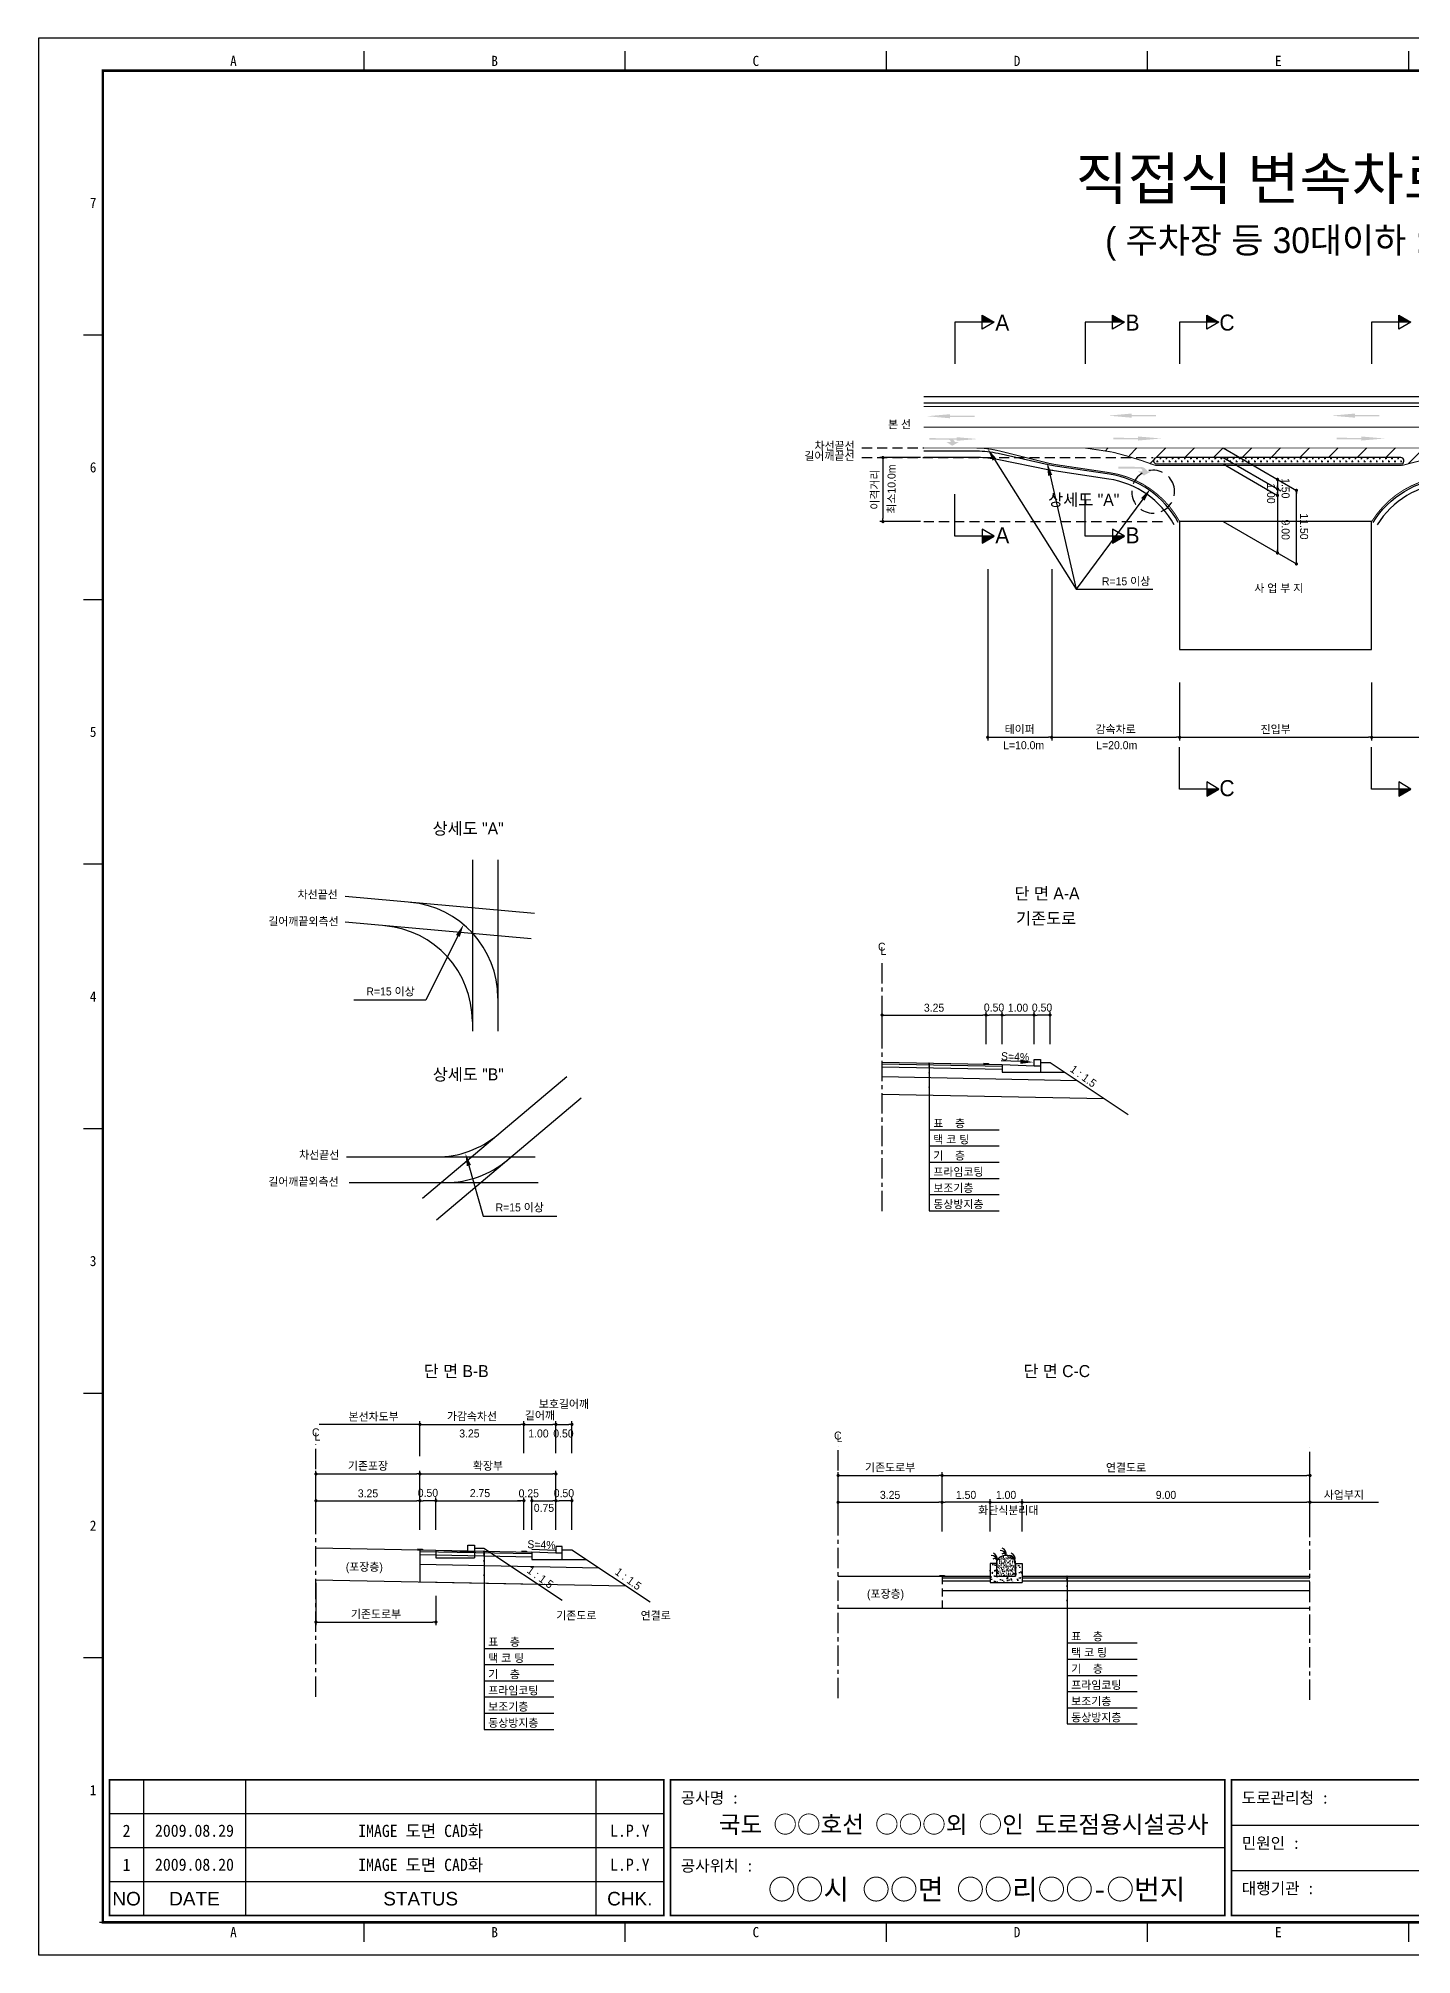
# Model space of a CAD drawing. Header units: millimetres. Extents: x 430 to 854, y 3 to 303.
# Drawn here: x 430.2 to 644.9, y 3.3 to 302.7 of the extents above; entities that cross this region are included whole.
import ezdxf
from ezdxf.enums import TextEntityAlignment as Align

# ---------------------------------------------------------------- set-up
doc = ezdxf.new("R2010")
doc.units = ezdxf.units.MM
doc.linetypes.add('CENTER', pattern=[50.8, 31.75, -6.35, 6.35, -6.35])
doc.linetypes.add('HIDDEN', pattern=[9.525, 6.35, -3.175])
for name, color, linetype in [('CC-GSTR-0004', 4, 'Continuous'), ('CM-LANE-0030', 30, 'Continuous'), ('CZ-DIMT-0002', 7, 'Continuous'), ('CZ-EXST-0002', 1, 'Continuous'), ('CZ-LIN1-0007', 7, 'Continuous'), ('CZ-LIN2-0003', 3, 'Continuous'), ('CZ-LINE-0001', 7, 'Continuous'), ('CZ-TEXT-BOX0', 7, 'Continuous'), ('TITLE', 7, 'Continuous')]:
    doc.layers.add(name, color=color, linetype=linetype)
doc.styles.add('견고딕', font='arial.ttf')
doc.styles.add('돋움', font='')
doc.styles.add('돋음체', font='')
doc.styles.get('돋움').set_extended_font_data('Dotum')
doc.styles.get('돋음체').set_extended_font_data('DotumChe')

# ---------------------------------------------------------------- blocks, each defined once
blk = doc.blocks.new('_Dot')
at = {"color": 0, "linetype": 'ByBlock', "lineweight": -2}
blk.add_line((-0.5, 0), (-1, 0), dxfattribs=at)
at = {"color": 0, "linetype": 'ByBlock', "const_width": 0.5}
blk.add_lwpolyline([(-0.25, 0, 1), (0.25, 0, 1)], format="xyb", close=True, dxfattribs=at)

msp = doc.modelspace()

# ---------------------------------------------------------------- hatches: boundary and pattern name
at = {"layer": 'CM-LANE-0030'}
h = msp.add_hatch(dxfattribs=at)
h.set_pattern_fill('ANSI31', color=256, style=0)
h.set_pattern_definition([(45, (502.1435, 4.1908), (-2.245064, 2.245064), [])])
h.paths.add_polyline_path([(643.17, 237.19, -0.801424), (643.38, 236.24, 0.001479), (643.28, 236.19), (644.52, 236.19, -0.078793), (650.09, 237.47), (667.67, 238.69), (593.86, 238.69), (598.16, 238.04, -0.082795), (603.87, 236.19), (604.9, 236.19, 0.001767), (604.79, 236.25, -0.768255), (605.04, 237.19)])
at = {"layer": 'CZ-EXST-0002'}
h = msp.add_hatch(dxfattribs=at)
h.set_pattern_fill('AR-CONC', color=256, scale=0.01, style=0)
h.set_pattern_definition([(50, (-529.1363, 3545.2865), (1.8218467, -0.15939086), [0.1905, -2.0955]), (355, (-529.1363, 3545.2865), (-0.3524283, 1.9105664), [0.1524, -1.6764]), (100.451, (-528.9845, 3545.2732), (1.469425, 1.7511669), [0.1619, -1.7809]), (46.1842, (-529.1363, 3545.7945), (2.7107904, -0.4204233), [0.28575, -3.14325]), (96.6356, (-528.9104, 3545.7595), (2.3740423, 2.4742556), [0.24285, -2.67135]), (351.184, (-529.1363, 3545.7945), (2.374046, 2.4742512), [0.2286, -2.5146]), (21, (-528.8823, 3545.6675), (1.5161488, -1.0226552), [0.1905, -2.0955]), (326, (-528.8823, 3545.6675), (0.6180203, 1.8418797), [0.1524, -1.6764]), (71.4514, (-528.756, 3545.5823), (2.1341649, 0.8192286), [0.1619, -1.7809]), (37.5, (-529.1363, 3545.2865), (0.03088603, 0.84555039), [0, -1.65608, 0, -1.7018, 0, -1.68275]), (7.5, (-529.1363, 3545.2865), (0.66819663, 1.00180575), [0, -0.97028, 0, -1.61798, 0, -0.64135]), (327.5, (-529.7027, 3545.2865), (1.35590595, -0.05728744), [0, -0.635, 0, -1.9812, 0, -2.6289]), (317.5, (-529.9567, 3545.2865), (1.4812918, 0.2542649), [0, -0.8255, 0, -1.31572, 0, -1.8669])])
h.paths.add_polyline_path([(583.98, 61.44), (583.98, 64.44), (582.98, 64.44), (582.98, 62.44), (579.98, 62.44), (579.98, 64.44), (578.98, 64.44), (578.98, 61.44)])
h = msp.add_hatch(dxfattribs=at)
h.set_pattern_fill('AR-SAND', color=256, scale=0.01, style=0)
h.set_pattern_definition([(37.5, (-529.1363, 3545.2865), (-0.016000313, 0.489413237), [0, -0.38608, 0, -0.4318, 0, -0.41275]), (7.5, (-529.1363, 3545.2865), (0.44952328, 0.7168251), [0, -0.20828, 0, -0.34798, 0, -0.13335]), (327.5, (-529.4487, 3545.2865), (0.79099237, 0.001437185), [0, -0.127, 0, -0.4572, 0, -0.5969]), (317.5, (-529.4487, 3545.2865), (0.76355645, 0.22292932), [0, -0.0635, 0, -0.29972, 0, -0.3429])])
edge = h.paths.add_edge_path()
edge.add_ellipse((581.48, 64.44), major_axis=(-1.5, 0), ratio=0.829212, start_angle=180, end_angle=360)
edge.add_line((579.98, 64.44), (579.98, 62.44))
edge.add_line((579.98, 62.44), (582.98, 62.44))
edge.add_line((582.98, 62.44), (582.98, 64.44))
at = {"layer": 'CZ-LIN1-0007'}
for points in [[(572.74, 243.97), (572.74, 243.76), (576.56, 243.76), (576.56, 243.54), (572.74, 243.54), (572.74, 243.33), (569.09, 243.65)], [(601.1, 244.07), (601.1, 243.85), (604.93, 243.85), (604.93, 243.64), (601.1, 243.64), (601.1, 243.42), (597.45, 243.74)], [(636, 244.07), (636, 243.85), (639.82, 243.85), (639.82, 243.64), (636, 243.64), (636, 243.42), (632.35, 243.74)], [(572.62, 240.21, -0.267976), (573.52, 239.6), (574.08, 239.61), (573.05, 239.03), (572.21, 239.6), (572.82, 239.6, 0.504994), (572.55, 239.97), (569.5, 239.99), (569.5, 240.23)], [(573.75, 240.38), (573.75, 240.19), (570.32, 240.19), (570.32, 240), (573.75, 240), (573.75, 239.81), (577.02, 240.09)], [(602.09, 240.49), (602.09, 240.27), (598.26, 240.28), (598.26, 240.06), (602.09, 240.06), (602.09, 239.85), (605.74, 240.17)], [(636.98, 240.49), (636.98, 240.27), (633.15, 240.28), (633.15, 240.06), (636.98, 240.06), (636.98, 239.85), (640.63, 240.17)], [(602.54, 235.74, -0.267976), (603.57, 235.05), (604.2, 235.05), (603.03, 234.39), (602.09, 235.04), (602.78, 235.05, 0.504994), (602.47, 235.46), (599.01, 235.48), (599.01, 235.76)], [(578.73, 142.42), (578.73, 142.54), (577.98, 142.56), (577.98, 142.43)], [(490.26, 66.55), (490.26, 66.68), (489.51, 66.69), (489.51, 66.57)], [(506.51, 66.23), (506.51, 66.35), (505.76, 66.37), (505.76, 66.24)], [(571.86, 62.44), (571.86, 62.57), (571.11, 62.57), (571.11, 62.44)]]:
    msp.add_hatch(color=256, dxfattribs=at).paths.add_polyline_path(points)
at = {"layer": 'CZ-LIN2-0003'}
h = msp.add_hatch(dxfattribs=at)
h.set_pattern_fill('CROSS', color=256, scale=0.075, style=0)
h.set_pattern_definition([(0, (502.1435, 4.19076), (0.47625, 0.47625), [0.238125, -0.714375]), (90, (502.26256, 4.0717), (-0.47625, 0.47625), [0.238125, -0.714375])])
h.paths.add_polyline_path([(643.17, 236.19, 1), (643.17, 237.19), (605.04, 237.19, 0.768255), (604.79, 236.25, -0.001767), (604.9, 236.19)])
at = {"layer": 'CZ-LINE-0001'}
for points in [[(577.73, 259.46), (577.73, 258.36), (579.64, 258.36)], [(598.1, 259.46), (598.1, 258.36), (600, 258.36)], [(612.85, 259.46), (612.85, 258.36), (614.76, 258.36)], [(642.85, 259.46), (642.85, 258.36), (644.76, 258.36)], [(579.64, 224.92), (577.73, 224.92), (577.73, 223.82)], [(600, 224.92), (598.1, 224.92), (598.1, 223.82)], [(614.76, 185.41), (612.85, 185.41), (612.85, 184.32)], [(644.76, 185.41), (642.85, 185.41), (642.85, 184.32)]]:
    msp.add_hatch(color=256, dxfattribs=at).paths.add_polyline_path(points)

# ---------------------------------------------------------------- linework, layer by layer
at = {"color": 0, "linetype": 'ByBlock', "lineweight": -2}
for p, q in [((623.9, 233.53), (623.9, 233.28)), ((623.9, 232.53), (623.9, 232.78)), ((623.9, 232.03), (623.9, 231.78)), ((623.9, 231.53), (623.9, 231.78)), ((626.86, 231.82), (626.86, 231.57)), ((623.9, 222.53), (623.9, 222.78)), ((626.86, 220.82), (626.86, 221.07)), ((489.63, 86.15), (489.38, 86.15)), ((629.23, 73.99), (629.48, 73.99))]:
    msp.add_line(p, q, dxfattribs=at)
at = {"color": 0, "linetype": 'ByBlock', "const_width": 0.25}
for points in [[(623.9, 233.66, 1), (623.9, 233.91, 1)], [(623.9, 232.16, 1), (623.9, 232.41, 1)], [(623.9, 232.41, 1), (623.9, 232.16, 1)], [(623.9, 231.41, 1), (623.9, 231.16, 1)], [(626.86, 231.95, 1), (626.86, 232.2, 1)], [(623.9, 222.41, 1), (623.9, 222.16, 1)], [(626.86, 220.7, 1), (626.86, 220.45, 1)], [(489.76, 86.15, 1), (490.01, 86.15, 1)], [(629.11, 73.99, 1), (628.86, 73.99, 1)]]:
    msp.add_lwpolyline(points, format="xyb", close=True, dxfattribs=at)
at = {"layer": 'CC-GSTR-0004'}
for p, q in [((580.85, 142.38), (585.85, 142.18)), ((580.85, 142.38), (580.85, 141.18)), ((580.85, 141.18), (586.85, 141.18)), ((585.85, 143.18), (586.85, 143.18)), ((585.85, 142.18), (585.85, 143.18)), ((585.85, 142.18), (586.85, 142.18)), ((586.85, 143.18), (586.85, 141.18))]:
    msp.add_line(p, q, dxfattribs=at)
for points in [[(708.61, 246.69), (568.61, 246.69)], [(708.61, 245.69), (568.61, 245.69)], [(512.13, 66.06), (511.13, 66.06), (507.38, 66.21), (507.38, 65.06), (512.13, 65.06), (512.13, 67.06), (511.13, 67.06), (511.13, 66.06)]]:
    msp.add_lwpolyline(points, dxfattribs=at)
for points in [[(608.39, 227.07, 0.234605), (597.64, 234.58), (589.15, 235.85), (589.15, 235.85, -0.018175), (588.08, 236.06), (588.08, 236.06), (580.24, 237.82), (580.24, 237.82, 0.055452), (576.94, 238.19), (576.94, 238.19), (568.61, 238.19)], [(607.74, 226.71, 0.234605), (597.53, 233.84), (588.98, 235.12, -0.012396), (588.25, 235.25), (580.08, 236.89, 0.049659), (577.12, 237.19), (568.61, 237.19)], [(638.83, 227.06, -0.24079), (650.33, 233.98), (678.29, 235.92), (678.29, 235.92, 0.010735), (678.93, 235.97), (678.93, 235.97), (697.78, 238.09), (697.78, 238.09, -0.028022), (699.45, 238.19), (699.45, 238.19), (708.61, 238.19)], [(708.61, 237.19), (699.36, 237.19, 0.024952), (697.87, 237.11), (678.84, 235.21, -0.007667), (678.38, 235.17), (650.38, 233.23, 0.24079), (639.46, 226.66)]]:
    msp.add_lwpolyline(points, format="xyb", dxfattribs=at)
at = {"layer": 'CM-LANE-0030', "const_width": 0.15}
msp.add_lwpolyline([(708.61, 241.94), (568.61, 241.94)], dxfattribs=at)
msp.add_lwpolyline([(643.28, 235.94, -0.026159), (650.09, 237.47), (667.67, 238.69), (593.86, 238.69), (598.16, 238.04, -0.027105), (604.9, 235.94)], format="xyb", close=True, dxfattribs=at)
at = {"layer": 'CZ-EXST-0002'}
for p, q in [((498.07, 174.34), (498.07, 147.56)), ((502.06, 174.34), (502.06, 147.56)), ((507.77, 165.98), (478.18, 168.61)), ((507.28, 162), (478.18, 164.59)), ((490.28, 121.5), (512.83, 140.49)), ((492.49, 118.13), (515.09, 137.16)), ((478.41, 127.93), (507.88, 127.93)), ((478.82, 123.93), (508.36, 123.93)), ((473.63, 66.89), (492.38, 66.51)), ((492.38, 66.51), (492.38, 65.31)), ((492.38, 66.51), (497.38, 66.31)), ((497.38, 66.31), (497.38, 67.31)), ((497.38, 67.31), (498.38, 67.31)), ((497.38, 66.31), (498.38, 66.31)), ((498.38, 67.31), (498.38, 65.31)), ((498.38, 66.81), (499.88, 66.81)), ((499.88, 66.81), (512.09, 58.68)), ((492.38, 65.31), (498.38, 65.31)), ((473.63, 61.89), (508.31, 61.19)), ((555.23, 62.44), (571.48, 62.44)), ((555.23, 57.44), (571.48, 57.44))]:
    msp.add_line(p, q, dxfattribs=at)
at = {"layer": 'CZ-LIN1-0007'}
for p, q in [((577.98, 142.56), (578.73, 142.54)), ((577.98, 142.43), (578.73, 142.42)), ((578.73, 142.54), (578.73, 142.42)), ((489.51, 66.69), (490.26, 66.68)), ((489.51, 66.57), (490.26, 66.55)), ((490.26, 66.68), (490.26, 66.55)), ((505.76, 66.37), (506.51, 66.35)), ((505.76, 66.24), (506.51, 66.23)), ((506.51, 66.35), (506.51, 66.23)), ((571.11, 62.57), (571.86, 62.57)), ((571.11, 62.44), (571.11, 62.57)), ((571.86, 62.44), (571.11, 62.44)), ((571.86, 62.57), (571.86, 62.44))]:
    msp.add_line(p, q, dxfattribs=at)
at = {"layer": 'CZ-LIN1-0007', "const_width": 0.15}
msp.add_lwpolyline([(708.61, 245.19), (568.61, 245.19)], dxfattribs=at)
for points in [[(608.61, 227.19, 0.234605), (597.68, 234.83), (589.33, 236.08), (589.33, 236.08, -0.024027), (587.91, 236.36), (587.91, 236.36), (580.4, 238.24), (580.4, 238.24, 0.061321), (576.77, 238.69), (576.77, 238.69), (568.61, 238.69)], [(708.61, 238.69), (699.55, 238.69), (699.55, 238.69, 0.031099), (697.69, 238.57), (679.02, 236.24, -0.01381), (678.2, 236.16), (678.2, 236.16), (650.31, 234.23, 0.24079), (638.61, 227.19)]]:
    msp.add_lwpolyline(points, format="xyb", dxfattribs=at)
at = {"layer": 'CZ-LIN1-0007', "linetype": 'HIDDEN', "const_width": 0.15}
msp.add_lwpolyline([(576.77, 238.69), (593.86, 238.69)], dxfattribs=at)
at = {"layer": 'CZ-LIN2-0003'}
for p, q in [((562.1, 142.75), (580.85, 142.38)), ((562.1, 142.5), (580.85, 142.13)), ((562.1, 142), (580.85, 141.63)), ((586.85, 142.68), (588.35, 142.68)), ((586.85, 141.18), (590.6, 141.18)), ((588.35, 142.68), (600.56, 134.54)), ((562.1, 140.5), (592.53, 139.89)), ((562.1, 137.75), (596.78, 137.06)), ((489.88, 66.56), (507.38, 66.21)), ((489.88, 66.56), (489.88, 61.56)), ((489.88, 66.31), (507.38, 65.96)), ((512.13, 66.56), (513.63, 66.56)), ((513.63, 66.56), (525.84, 58.43)), ((489.88, 65.81), (507.38, 65.46)), ((489.88, 64.31), (517.85, 63.75)), ((512.13, 65.06), (515.88, 65.06)), ((578.98, 64.44), (578.98, 61.44)), ((579.98, 64.44), (578.98, 64.44)), ((579.98, 64.44), (579.98, 62.44)), ((582.98, 64.44), (583.98, 64.44)), ((582.98, 64.44), (582.98, 62.44)), ((583.98, 64.44), (583.98, 61.44)), ((489.88, 61.56), (522.1, 60.92)), ((571.48, 62.44), (578.98, 62.44)), ((571.48, 62.19), (578.98, 62.19)), ((571.48, 61.69), (578.98, 61.69)), ((571.48, 60.19), (628.98, 60.19)), ((578.98, 61.44), (583.98, 61.44)), ((579.98, 62.44), (582.98, 62.44)), ((583.98, 62.44), (628.98, 62.44)), ((583.98, 62.19), (628.98, 62.19)), ((583.98, 61.69), (628.98, 61.69)), ((571.48, 57.44), (628.98, 57.44))]:
    msp.add_line(p, q, dxfattribs=at)
msp.add_lwpolyline([(604.9, 236.19), (643.28, 236.19, -0.001479), (643.38, 236.24, 0.801424), (643.17, 237.19), (605.04, 237.19, 0.768255), (604.79, 236.25, -0.001767)], format="xyb", close=True, dxfattribs=at)
msp.add_lwpolyline([(638.61, 227.19), (608.61, 227.19), (608.61, 207.19), (638.61, 207.19)], close=True, dxfattribs=at)
for centre, radius, start, end in [((487.06, 152.76), 15, 0, 84.9204), ((483.07, 149.1), 15, 0, 84.9204), ((492.44, 142.93), 15, 270, 310.097), ((493.89, 138.93), 15, 270, 310.097), ((579.11, 65.12), 1, 347.1802, 67.3267), ((580.61, 65.56), 0.88, 7.8639, 92.7752), ((581.07, 65.54), 0.44, 19.771, 124.0366), ((580.5, 65.91), 1, 347.1802, 67.3267), ((581.9, 65.12), 1, 347.1802, 67.3267), ((579.22, 64.78), 0.88, 7.8639, 92.7752), ((579.67, 64.75), 0.44, 19.771, 124.0366), ((582, 64.78), 0.88, 7.8639, 92.7752), ((582.46, 64.75), 0.44, 19.771, 124.0366)]:
    msp.add_arc(centre, radius, start, end, dxfattribs=at)
msp.add_ellipse((581.48, 64.44), major_axis=(-1.5, 0), ratio=0.829212, start_param=3.141593, end_param=6.283185, dxfattribs=at)
at = {"layer": 'CZ-LINE-0001'}
for p, q in [((579.64, 258.36), (573.49, 258.36)), ((573.49, 258.36), (573.49, 251.82)), ((577.73, 257.26), (577.73, 259.46)), ((577.73, 259.46), (579.64, 258.36)), ((579.64, 258.36), (577.73, 257.26)), ((600, 258.36), (593.86, 258.36)), ((593.86, 258.36), (593.86, 251.82)), ((598.1, 257.26), (598.1, 259.46)), ((598.1, 259.46), (600, 258.36)), ((600, 258.36), (598.1, 257.26)), ((614.76, 258.36), (608.61, 258.36)), ((608.61, 258.36), (608.61, 251.82)), ((612.85, 257.26), (612.85, 259.46)), ((612.85, 259.46), (614.76, 258.36)), ((614.76, 258.36), (612.85, 257.26)), ((644.76, 258.36), (638.61, 258.36)), ((638.61, 258.36), (638.61, 251.82)), ((642.85, 257.26), (642.85, 259.46)), ((642.85, 259.46), (644.76, 258.36)), ((644.76, 258.36), (642.85, 257.26)), ((568.11, 237.19), (561.73, 237.19)), ((562.23, 236.69), (562.23, 227.69)), ((615.41, 238.69), (626.86, 232.07)), ((615.41, 237.19), (624.4, 231.99)), ((615.41, 236.19), (623.9, 231.28)), ((623.9, 233.78), (623.9, 222.28)), ((573.49, 224.92), (573.49, 231.46)), ((593.86, 224.92), (593.86, 231.46)), ((626.86, 220.57), (626.86, 232.07)), ((568.11, 227.19), (561.73, 227.19)), ((579.64, 224.92), (573.49, 224.92)), ((579.64, 224.92), (577.73, 226.01)), ((577.73, 226.01), (577.73, 223.82)), ((577.73, 223.82), (579.64, 224.92)), ((600, 224.92), (593.86, 224.92)), ((600, 224.92), (598.1, 226.01)), ((598.1, 226.01), (598.1, 223.82)), ((598.1, 223.82), (600, 224.92)), ((615.41, 227.19), (626.86, 220.57)), ((578.61, 219.76), (578.61, 192.99)), ((588.61, 219.76), (588.61, 192.99)), ((588.61, 219.76), (588.61, 192.99)), ((592.46, 216.61), (604.4, 216.61)), ((608.61, 202.04), (608.61, 192.99)), ((608.61, 202.04), (608.61, 192.99)), ((638.61, 202.04), (638.61, 192.99)), ((638.61, 202.04), (638.61, 192.99)), ((579.11, 193.49), (588.11, 193.49)), ((589.11, 193.49), (608.11, 193.49)), ((608.61, 185.41), (608.61, 191.96)), ((609.11, 193.49), (638.11, 193.49)), ((638.61, 185.41), (638.61, 191.96)), ((639.11, 193.49), (678.11, 193.49)), ((614.76, 185.41), (612.85, 186.51)), ((612.85, 186.51), (612.85, 184.32)), ((644.76, 185.41), (642.85, 186.51)), ((642.85, 186.51), (642.85, 184.32)), ((614.76, 185.41), (608.61, 185.41)), ((612.85, 184.32), (614.76, 185.41)), ((644.76, 185.41), (638.61, 185.41)), ((642.85, 184.32), (644.76, 185.41)), ((562.1, 145.55), (562.1, 150.6)), ((562.6, 150.1), (577.85, 150.1)), ((578.35, 145.55), (578.35, 150.6)), ((578.35, 145.55), (578.35, 150.6)), ((580.35, 150.1), (578.85, 150.1)), ((580.85, 145.55), (580.85, 150.6)), ((580.85, 145.55), (580.85, 150.6)), ((585.35, 150.1), (581.35, 150.1)), ((585.85, 145.55), (585.85, 150.6)), ((585.85, 147.99), (585.85, 150.6)), ((587.85, 150.1), (586.35, 150.1)), ((588.35, 145.55), (588.35, 150.6)), ((569.46, 142.61), (569.46, 119.53)), ((569.46, 132.19), (580.39, 132.19)), ((569.46, 129.66), (580.39, 129.66)), ((569.46, 127.12), (580.39, 127.12)), ((569.46, 124.59), (580.39, 124.59)), ((569.46, 122.06), (580.39, 122.06)), ((569.46, 119.53), (580.39, 119.53)), ((489.88, 86.15), (474.13, 86.15)), ((489.88, 81.18), (489.88, 86.65)), ((489.88, 81.68), (489.88, 86.65)), ((490.38, 86.15), (505.63, 86.15)), ((506.13, 81.68), (506.13, 86.65)), ((506.13, 81.68), (506.13, 86.65)), ((506.63, 86.15), (510.63, 86.15)), ((511.13, 81.68), (511.13, 86.65)), ((511.13, 81.68), (511.13, 86.65)), ((511.63, 86.15), (513.13, 86.15)), ((513.63, 81.68), (513.63, 86.65)), ((473.63, 74.73), (473.63, 78.91)), ((474.13, 78.41), (489.38, 78.41)), ((489.88, 74.73), (489.88, 78.91)), ((489.88, 74.73), (489.88, 78.91)), ((490.38, 78.41), (510.63, 78.41)), ((511.13, 74.73), (511.13, 78.91)), ((555.23, 74.49), (555.23, 78.67)), ((555.73, 78.17), (570.98, 78.17)), ((571.48, 74.49), (571.48, 78.67)), ((571.48, 74.49), (571.48, 78.67)), ((571.98, 78.17), (628.48, 78.17)), ((628.98, 74.49), (628.98, 78.67)), ((473.63, 69.68), (473.63, 74.73)), ((474.13, 74.23), (489.38, 74.23)), ((489.88, 69.68), (489.88, 74.73)), ((489.88, 69.68), (489.88, 74.73)), ((491.88, 74.23), (490.38, 74.23)), ((492.38, 69.68), (492.38, 74.73)), ((492.38, 69.68), (492.38, 74.73)), ((492.88, 74.23), (505.63, 74.23)), ((505.63, 74.23), (505.13, 74.23)), ((506.13, 69.68), (506.13, 74.73)), ((506.13, 69.68), (506.13, 74.73)), ((507.38, 69.68), (507.38, 74.73)), ((507.38, 69.68), (507.38, 74.73)), ((507.88, 74.23), (510.63, 74.23)), ((507.88, 74.23), (508.38, 74.23)), ((511.13, 69.68), (511.13, 74.73)), ((511.13, 72.12), (511.13, 74.73)), ((513.13, 74.23), (511.63, 74.23)), ((513.63, 69.68), (513.63, 74.73)), ((555.23, 69.44), (555.23, 74.49)), ((555.73, 73.99), (570.98, 73.99)), ((571.48, 69.44), (571.48, 74.49)), ((571.48, 69.44), (571.48, 74.49)), ((578.48, 73.99), (571.98, 73.99)), ((578.98, 69.44), (578.98, 74.49)), ((578.98, 69.44), (578.98, 74.49)), ((579.48, 73.99), (583.48, 73.99)), ((583.98, 69.44), (583.98, 74.49)), ((583.98, 69.44), (583.98, 74.49)), ((584.48, 73.99), (628.48, 73.99)), ((628.98, 69.44), (628.98, 74.49)), ((628.98, 69.44), (628.98, 74.49)), ((629.48, 73.99), (639.7, 73.99)), ((499.9, 66.37), (499.9, 38.5)), ((473.63, 61.39), (473.63, 54.77)), ((591.01, 62.44), (591.01, 39.36)), ((492.38, 59.38), (492.38, 54.77)), ((474.13, 55.27), (491.88, 55.27)), ((499.9, 51.16), (510.83, 51.16)), ((591.01, 52.02), (601.95, 52.02)), ((499.9, 48.63), (510.83, 48.63)), ((591.01, 49.48), (601.95, 49.48)), ((499.9, 46.1), (510.83, 46.1)), ((591.01, 46.95), (601.95, 46.95)), ((499.9, 43.57), (510.83, 43.57)), ((591.01, 44.42), (601.95, 44.42)), ((499.9, 41.03), (510.83, 41.03)), ((591.01, 41.89), (601.95, 41.89)), ((591.01, 39.36), (601.95, 39.36)), ((499.9, 38.5), (510.83, 38.5))]:
    msp.add_line(p, q, dxfattribs=at)
at = {"layer": 'CZ-LINE-0001', "linetype": 'HIDDEN', "ltscale": 0.25}
for p, q in [((558.95, 238.69), (568.61, 238.69)), ((558.95, 237.19), (604.46, 237.19)), ((568.61, 227.19), (606.27, 227.19))]:
    msp.add_line(p, q, dxfattribs=at)
at = {"layer": 'CZ-LINE-0001', "linetype": 'HIDDEN', "ltscale": 0.35}
msp.add_line((607.8, 232.26), (607.8, 232.26), dxfattribs=at)
at = {"layer": 'CZ-LINE-0001', "linetype": 'CENTER', "ltscale": 0.1}
for p, q in [((562.1, 119.47), (562.1, 158.85)), ((473.63, 43.61), (473.63, 82.99)), ((555.23, 43.37), (555.23, 82.75)), ((628.98, 43.12), (628.98, 82.5))]:
    msp.add_line(p, q, dxfattribs=at)
at = {"layer": 'CZ-LINE-0001', "linetype": 'HIDDEN', "ltscale": 0.2}
msp.add_line((571.48, 62.44), (571.48, 57.44), dxfattribs=at)
at = {"layer": 'CZ-LINE-0001'}
for points in [[(579.67, 236.88), (592.46, 216.61)], [(588.36, 234.41), (592.46, 216.61)], [(602.85, 230.68), (592.46, 216.61)], [(495.81, 162.46), (490.8, 152.44), (479.57, 152.44)], [(583.73, 142.82), (580.72, 142.94)], [(497.53, 126.58), (499.76, 118.7), (511.25, 118.7)], [(511.03, 66.47), (507.39, 66.62)]]:
    msp.add_lwpolyline(points, dxfattribs=at)
at = {"layer": 'CZ-LINE-0001', "linetype": 'HIDDEN', "ltscale": 0.35}
msp.add_arc((604.47, 231.87), 3.35, 6.7667, 6.749, dxfattribs=at)
at = {"layer": 'CZ-LINE-0001', "linetype": 'ByBlock'}
for centre, start, end in [((569.46, 142.55), 0, 180), ((569.46, 142.55), 0, 180), ((569.46, 142.55), 180, 0), ((569.46, 142.55), 180, 0), ((569.46, 142.35), 0, 180), ((569.46, 142.35), 0, 180), ((569.46, 142.35), 180, 0), ((569.46, 142.35), 180, 0), ((569.46, 142.11), 0, 180), ((569.46, 142.11), 0, 180), ((569.46, 142.11), 180, 0), ((569.46, 142.11), 180, 0), ((569.45, 141.86), 0, 180), ((569.45, 141.86), 0, 180), ((569.45, 141.86), 180, 0), ((569.45, 141.86), 180, 0), ((569.45, 141.07), 0, 180), ((569.45, 141.07), 0, 180), ((569.45, 141.07), 180, 0), ((569.45, 141.07), 180, 0), ((569.45, 138.83), 0, 180), ((569.45, 138.83), 0, 180), ((569.45, 138.83), 180, 0), ((569.45, 138.83), 180, 0), ((591.01, 62.38), 0, 180), ((591.01, 62.38), 0, 180), ((591.01, 62.38), 180, 0), ((591.01, 62.38), 180, 0), ((591.01, 62.18), 0, 180), ((591.01, 62.18), 0, 180), ((591.01, 62.18), 180, 0), ((591.01, 62.18), 180, 0), ((591.01, 61.94), 0, 180), ((591.01, 61.94), 0, 180), ((591.01, 61.94), 180, 0), ((591.01, 61.94), 180, 0), ((591.01, 61.69), 0, 180), ((591.01, 61.69), 0, 180), ((591.01, 61.69), 180, 0), ((591.01, 61.69), 180, 0), ((591.01, 60.89), 0, 180), ((591.01, 60.89), 0, 180), ((591.01, 60.89), 180, 0), ((591.01, 60.89), 180, 0), ((591.01, 58.66), 0, 180), ((591.01, 58.66), 0, 180), ((591.01, 58.66), 180, 0), ((591.01, 58.66), 180, 0)]:
    msp.add_arc(centre, 0.0625, start, end, dxfattribs=at)
at = {"layer": 'CZ-LINE-0001'}
for centre, start, end in [((499.9, 66.31), 0, 180), ((499.9, 66.31), 0, 180), ((499.9, 66.31), 180, 0), ((499.9, 66.31), 180, 0), ((499.9, 66.1), 0, 180), ((499.9, 66.1), 0, 180), ((499.9, 66.1), 180, 0), ((499.9, 66.1), 180, 0), ((499.9, 65.87), 0, 180), ((499.9, 65.87), 0, 180), ((499.9, 65.87), 180, 0), ((499.9, 65.87), 180, 0), ((499.89, 65.62), 0, 180), ((499.89, 65.62), 0, 180), ((499.89, 65.62), 180, 0), ((499.89, 65.62), 180, 0), ((499.89, 64.82), 0, 180), ((499.89, 64.82), 0, 180), ((499.89, 64.82), 180, 0), ((499.89, 64.82), 180, 0), ((499.89, 62.58), 0, 180), ((499.89, 62.58), 0, 180), ((499.89, 62.58), 180, 0), ((499.89, 62.58), 180, 0)]:
    msp.add_arc(centre, 0.0625, start, end, dxfattribs=at)
for points in [[(579.38, 236.71), (578.6, 238.58), (579.95, 237.06)], [(588.04, 234.34), (587.91, 236.36), (588.69, 234.49)], [(602.58, 230.88), (604.04, 232.29), (603.12, 230.48)], [(495.51, 162.61), (496.7, 164.25), (496.11, 162.31)], [(583.74, 143.15), (585.72, 142.74), (583.71, 142.48)], [(497.21, 126.49), (496.98, 128.5), (497.85, 126.67)]]:
    msp.add_solid(points, dxfattribs=at)
at = {"layer": 'TITLE', "color": 7, "linetype": 'Continuous'}
for p, q in [((481.14, 297.65), (481.14, 300.67)), ((521.96, 297.65), (521.96, 300.67)), ((562.79, 297.65), (562.79, 300.67)), ((603.61, 297.65), (603.61, 300.67)), ((644.44, 297.65), (644.44, 300.67)), ((440.32, 256.32), (437.29, 256.32)), ((440.32, 214.99), (437.29, 214.99)), ((440.32, 173.66), (437.29, 173.66)), ((440.32, 132.33), (437.29, 132.33)), ((440.32, 91), (437.29, 91)), ((440.32, 49.67), (437.29, 49.67)), ((481.14, 5.32), (481.14, 8.35)), ((521.96, 5.32), (521.96, 8.35)), ((562.79, 5.32), (562.79, 8.35)), ((603.61, 5.32), (603.61, 8.35)), ((644.44, 5.32), (644.44, 8.35))]:
    msp.add_line(p, q, dxfattribs=at)
at = {"layer": 'TITLE', "ltscale": 150}
for p, q in [((446.68, 30.63), (446.68, 9.41)), ((462.6, 30.63), (462.6, 9.41)), ((517.38, 30.63), (517.38, 9.41)), ((527.99, 25.32), (441.38, 25.32)), ((616.72, 23.55), (703.33, 23.55)), ((527.99, 20.02), (441.38, 20.02)), ((615.66, 20.02), (529.05, 20.02)), ((616.72, 16.48), (703.33, 16.48)), ((527.99, 14.71), (441.38, 14.71))]:
    msp.add_line(p, q, dxfattribs=at)
at = {"layer": 'TITLE'}
msp.add_line((848.67, 8.35), (439.81, 8.35), dxfattribs=at)
msp.add_lwpolyline([(430.24, 3.31), (853.6, 3.31), (853.6, 302.69), (430.24, 302.69)], close=True, dxfattribs=at)
at = {"layer": 'TITLE', "linetype": 'Continuous', "const_width": 0.403}
msp.add_lwpolyline([(440.32, 8.35), (440.32, 297.65), (848.56, 297.65), (848.56, 8.35)], close=True, dxfattribs=at)
at = {"layer": 'TITLE', "ltscale": 150, "const_width": 0.265}
for points in [[(441.38, 30.63), (527.99, 30.63), (527.99, 9.41), (441.38, 9.41)], [(529.05, 30.63), (615.66, 30.63), (615.66, 9.41), (529.05, 9.41)], [(703.33, 9.41), (616.72, 9.41), (616.72, 30.63), (703.33, 30.63)]]:
    msp.add_lwpolyline(points, close=True, dxfattribs=at)

# ---------------------------------------------------------------- block references
at = {"layer": 'CZ-LINE-0001', "xscale": 0.5, "yscale": 0.5, "zscale": 0.5}
for p, rotation in [((562.23, 237.19), 90), ((562.23, 227.19), 270), ((578.61, 193.49), 180), ((588.61, 193.49), 180), ((608.61, 193.49), 180), ((638.61, 193.49), 180), ((562.1, 150.1), 180), ((578.35, 150.1), 180), ((580.85, 150.1), 180), ((585.85, 150.1), 180), ((489.88, 86.15), 180), ((506.13, 86.15), 180), ((511.13, 86.15), 180), ((473.63, 78.41), 180), ((489.88, 78.41), 180), ((555.23, 78.17), 180), ((571.48, 78.17), 180), ((473.63, 74.23), 180), ((489.88, 74.23), 180), ((492.38, 74.23), 180), ((507.38, 74.23), 180), ((507.38, 74.23), 180), ((511.13, 74.23), 180), ((555.23, 73.99), 180), ((571.48, 73.99), 180), ((578.98, 73.99), 180), ((583.98, 73.99), 180), ((473.63, 55.27), 180)]:
    msp.add_blockref('_Dot', p, dxfattribs=dict(at, rotation=rotation))
for p in [(588.61, 193.49), (608.61, 193.49), (638.61, 193.49), (578.35, 150.1), (580.85, 150.1), (585.85, 150.1), (588.35, 150.1), (506.13, 86.15), (511.13, 86.15), (513.63, 86.15), (489.88, 78.41), (511.13, 78.41), (571.48, 78.17), (628.98, 78.17), (489.88, 74.23), (492.38, 74.23), (506.13, 74.23), (506.13, 74.23), (511.13, 74.23), (513.63, 74.23), (571.48, 73.99), (578.98, 73.99), (583.98, 73.99), (628.98, 73.99), (492.38, 55.27)]:
    msp.add_blockref('_Dot', p, dxfattribs=at)

# ---------------------------------------------------------------- texts
at = {"layer": 'CZ-DIMT-0002', "style": '돋움'}
for s, height, p in [('A', 2.5, (580.89, 258.28)), ('B', 2.5, (601.25, 258.28)), ('C', 2.5, (616.01, 258.28)), ('본 선', 1.25, (564.84, 242.38)), ('차선끝선', 1.25, (554.68, 239.02)), ('길어깨끝선', 1.25, (553.88, 237.43)), ('상세도 "A"', 1.875, (593.62, 230.59)), ('A', 2.5, (580.89, 225.05)), ('B', 2.5, (601.25, 225.05)), ('R=15 이상', 1.25, (600.24, 217.86)), ('사 업 부 지', 1.25, (624.1, 216.78)), ('L=10.0m', 1.25, (584.23, 192.26)), ('L=20.0m', 1.25, (598.78, 192.26)), ('C', 2.5, (616.01, 185.55)), ('차선끝선', 1.25, (473.9, 168.94)), ('길어깨끝외측선', 1.25, (471.67, 164.74)), ('C', 1.25, (562.06, 160.78)), ('L', 1.25, (562.33, 160.12)), ('R=15 이상', 1.25, (485.28, 153.79)), ('차선끝선', 1.25, (474.13, 128.26)), ('길어깨끝외측선', 1.25, (471.68, 124.08)), ('R=15 이상', 1.25, (505.47, 120.05)), ('C', 1.25, (473.6, 84.91)), ('L', 1.25, (473.86, 84.26)), ('C', 1.25, (555.19, 84.41)), ('L', 1.25, (555.46, 84.01))]:
    msp.add_text(s, height=height, dxfattribs=at).set_placement(p, align=Align.MIDDLE_CENTER)
msp.add_text('최소10.0m', height=1.25, rotation=90, dxfattribs=at).set_placement((564.21, 228.43))
for s, rotation, p in [('S=4%', 357.7094, (582.9, 143.6)), ('1 : 1.5', 323.8881, (593.56, 140.56)), ('S=4%', 357.7094, (508.87, 67.36)), ('1 : 1.5', 323.8881, (508.69, 62.27)), ('1 : 1.5', 323.8881, (522.44, 62.02))]:
    msp.add_text(s, height=1.25, rotation=rotation, dxfattribs=at).set_placement(p, align=Align.MIDDLE_CENTER)
for s, p in [('표    층', (570.11, 132.58)), ('기    층', (570.11, 127.51)), ('택 코 팅', (570.11, 130.04)), ('프라임코팅', (570.11, 124.98)), ('보조기층', (570.11, 122.45)), ('동상방지층', (570.11, 119.92)), ('3.25', (496.02, 84.11)), ('1.00', (506.81, 84.11)), ('0.50', (510.72, 84.11)), ('사업부지', (631.14, 74.52)), ('화단식분리대', (577.13, 72.11)), ('(포장층)', (478.29, 63.27)), ('(포장층)', (559.75, 59.06)), ('기존도로', (511.18, 55.67)), ('연결로', (524.37, 55.67)), ('표    층', (500.55, 51.55)), ('표    층', (591.66, 52.4)), ('택 코 팅', (591.66, 49.87)), ('택 코 팅', (500.55, 49.02)), ('기    층', (591.66, 47.34)), ('프라임코팅', (500.55, 43.96)), ('기    층', (500.55, 46.49)), ('프라임코팅', (591.66, 44.81)), ('보조기층', (500.55, 41.42)), ('보조기층', (591.66, 42.28)), ('동상방지층', (500.55, 38.89)), ('동상방지층', (591.66, 39.75))]:
    msp.add_text(s, height=1.25, dxfattribs=at).set_placement(p)
at = {"layer": 'CZ-DIMT-0002', "char_height": 1.25, "attachment_point": 5, "rotation": 270, "style": '돋움'}
for s, insert in [('1.50', (625.16, 232.4)), ('1.00', (622.89, 231.59)), ('11.50', (628.05, 226.43)), ('9.00', (625.16, 225.92))]:
    msp.add_mtext(s, dxfattribs=dict(at, insert=insert))
at = {"layer": 'CZ-DIMT-0002', "insert": (482.64, 87.3), "char_height": 1.25, "attachment_point": 5, "style": '돋움'}
msp.add_mtext('본선차도부', dxfattribs=at)
at = {"layer": 'CZ-LINE-0001', "insert": (561.04, 232.19), "char_height": 1.25, "attachment_point": 5, "rotation": 90, "style": '돋움'}
msp.add_mtext('\\A1;이격거리', dxfattribs=at)
at = {"layer": 'CZ-LINE-0001', "char_height": 1.25, "attachment_point": 5, "style": '돋움'}
for s, insert in [('\\A1;테이퍼', (583.61, 194.68)), ('\\A1;감속차로', (598.61, 194.68)), ('\\A1;진입부', (623.61, 194.68)), ('\\A1;3.25', (570.23, 151.24)), ('\\A1;0.50', (579.6, 151.27)), ('\\A1;1.00', (583.35, 151.24)), ('\\A1;0.50', (587.1, 151.26)), ('\\A1;보호길어깨', (512.38, 89.27)), ('\\A1;가감속차선', (498.01, 87.35)), ('\\A1;길어깨', (508.63, 87.48)), ('\\A1;기존포장', (481.76, 79.6)), ('\\A1;확장부', (500.51, 79.6)), ('\\A1;기존도로부', (563.36, 79.36)), ('\\A1;연결도로', (600.23, 79.35)), ('\\A1;3.25', (481.76, 75.37)), ('\\A1;0.50', (491.13, 75.45)), ('\\A1;2.75', (499.26, 75.41)), ('\\A1;0.25', (506.89, 75.38)), ('\\A1;0.50', (512.38, 75.4)), ('\\A1;3.25', (563.36, 75.13)), ('\\A1;1.50', (575.23, 75.13)), ('\\A1;1.00', (581.48, 75.13)), ('\\A1;9.00', (606.48, 75.13)), ('\\A1;0.75', (509.26, 73.1)), ('\\A1;기존도로부', (483.01, 56.46))]:
    msp.add_mtext(s, dxfattribs=dict(at, insert=insert))
at = {"layer": 'CZ-TEXT-BOX0', "style": '돋움'}
for s, p in [('상세도 "A"', (497.41, 179.25)), ('단 면 A-A', (587.88, 169.1)), ('기존도로', (587.74, 165.2)), ('상세도 "B"', (497.43, 140.83)), ('단 면 B-B', (495.54, 94.48)), ('단 면 C-C', (589.4, 94.48))]:
    msp.add_text(s, height=1.875, dxfattribs=at).set_placement(p, align=Align.MIDDLE_CENTER)
at = {"layer": 'TITLE', "color": 3, "linetype": 'Continuous', "style": '돋음체'}
for s, p in [('A', (460.73, 299.16)), ('B', (501.55, 299.16)), ('C', (542.38, 299.16)), ('D', (583.2, 299.16)), ('E', (624.03, 299.16)), ('7', (438.8, 276.99)), ('6', (438.8, 235.66)), ('5', (438.8, 194.33)), ('4', (438.8, 153)), ('3', (438.8, 111.67)), ('2', (438.8, 70.34)), ('1', (438.8, 29.02)), ('A', (460.73, 6.83)), ('B', (501.55, 6.83)), ('C', (542.38, 6.83)), ('D', (583.2, 6.83)), ('E', (624.03, 6.83))]:
    msp.add_text(s, height=1.59, dxfattribs=at).set_placement(p, align=Align.MIDDLE)
at = {"layer": 'TITLE', "style": '돋움'}
for s, height, p in [('직접식 변속차로 계획평면도', 6.5, (643.65, 280.77)), ('( 주차장 등 30대이하 : 2차로 1개소 연결 )', 4, (643.7, 271.14))]:
    msp.add_text(s, height=height, dxfattribs=at).set_placement(p, align=Align.MIDDLE_CENTER)
at = {"layer": 'TITLE', "style": '돋음체'}
for s, p in [('공사명 : ', (530.64, 26.91)), ('도로관리청 :', (618.31, 26.91)), ('민원인 :', (618.31, 19.84)), ('공사위치 :', (530.64, 16.3)), ('대행기관 :', (618.31, 12.77))]:
    msp.add_text(s, height=1.804, dxfattribs=at).set_placement(p)
at = {"layer": 'TITLE', "color": 7, "linetype": 'Continuous', "style": '돋음체'}
for s, height, p in [('국도 ○○호선 ○○○외 ○인 도로점용시설공사', 2.7, (574.86, 23.7)), ('○○시 ○○면 ○○리○○-○번지', 3.1832, (576.88, 13.54))]:
    msp.add_text(s, height=height, dxfattribs=at).set_placement(p, align=Align.MIDDLE)
at = {"layer": 'TITLE', "color": 1, "linetype": 'Continuous', "style": '돋음체'}
msp.add_text('2', height=1.91, dxfattribs=at).set_placement((444.03, 22.67), align=Align.MIDDLE)
at = {"layer": 'TITLE', "linetype": 'Continuous'}
for s, height, style, p in [('2009.08.29', 1.91, '돋음체', (454.64, 22.67)), ('L.P.Y', 1.91, '돋음체', (522.68, 22.67)), ('1', 1.91, '돋음체', (444.03, 17.36)), ('2009.08.20', 1.91, '돋음체', (454.64, 17.36)), ('L.P.Y', 1.91, '돋음체', (522.68, 17.36)), ('NO', 2.122, '견고딕', (444.03, 12.06)), ('DATE', 2.122, '견고딕', (454.64, 12.06)), ('STATUS', 2.122, '견고딕', (489.99, 12.06)), ('CHK.', 2.122, '견고딕', (522.68, 12.06))]:
    msp.add_text(s, height=height, dxfattribs=dict(at, style=style)).set_placement(p, align=Align.MIDDLE)
at = {"layer": 'TITLE', "style": '돋음체'}
for p in [(489.99, 22.67), (489.99, 17.36)]:
    msp.add_text('IMAGE 도면 CAD화', height=1.9099, dxfattribs=at).set_placement(p, align=Align.MIDDLE)

doc.saveas('drawing.dxf')
